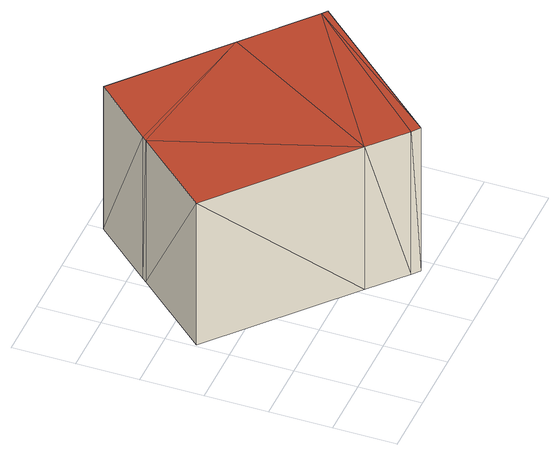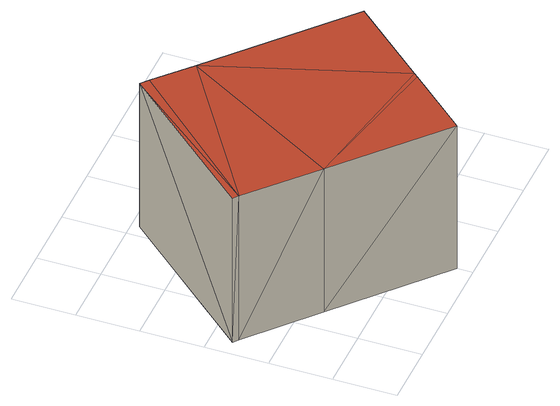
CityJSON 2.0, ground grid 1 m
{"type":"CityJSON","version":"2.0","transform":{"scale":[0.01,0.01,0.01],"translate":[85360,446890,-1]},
"CityObjects":{
"building1":{"type":"Building","attributes":{"dak_type":"horizontal","data_area":7.01,"data_coverage":0.648,"geconstateerd":false,"gid":11191269,"h_dak_50p":2.08,"h_dak_70p":2.1,"h_dak_max":2.13,"h_dak_min":2.06,"h_maaiveld":-0.594,"kas_warenhuis":false,"lod11_replace":false,"ondergronds_type":"above ground","oorspronkelijkbouwjaar":1966,"pw_actueel":"yes","pw_bron":"ahn3","reconstructie_methode":"tudelft3d-geoflow","reconstruction_skipped":false,"rmse_lod12":0.0203,"rmse_lod13":0.0201,"rmse_lod22":0.0189,"rn":1,"status":"Pand in gebruik","t_run":39.13,"val3dity_codes_lod12":"[]","val3dity_codes_lod13":"[]","val3dity_codes_lod22":"[]"},"children":["building1-1"]},
"building1-1":{"type":"BuildingPart","parents":["building1"],"geometry":[{"type":"Solid","lod":"2.2","boundaries":[[[[0,1,2]],[[3,4,2]],[[3,5,4]],[[6,2,1]],[[7,8,6]],[[9,5,3]],[[3,2,6]],[[1,7,6]],[[10,5,9]],[[9,11,10]],[[7,1,12]],[[12,13,7]],[[0,2,14]],[[15,14,2]],[[1,0,14]],[[14,12,1]],[[3,6,16]],[[16,17,3]],[[6,8,18]],[[18,16,6]],[[8,7,13]],[[13,18,8]],[[4,5,19]],[[10,19,5]],[[9,3,17]],[[17,11,9]],[[2,4,15]],[[19,15,4]],[[17,15,19]],[[14,15,12]],[[16,12,15]],[[19,10,17]],[[16,15,17]],[[13,16,18]],[[13,12,16]],[[17,10,11]]]],"semantics":{"surfaces":[{"type":"GroundSurface"},{"type":"WallSurface","on_footprint_edge":true},{"type":"RoofSurface"}],"values":[[0,0,0,0,0,0,0,0,1,1,1,1,1,1,1,1,1,1,1,1,1,1,1,1,1,1,1,1,2,2,2,2,2,2,2,2]]}}]}
},
"vertices":[
[4,253,41],[110,373,41],[210,73,41],[467,241,41],[266,23,41],[279,12,41],[363,332,41],[116,380,41],[200,475,41],[475,234,41],[279,12,309],[475,234,311],[110,373,307],[116,380,307],[4,253,306],[210,73,308],[363,332,310],[467,241,311],[200,475,308],[266,23,309]
]}
